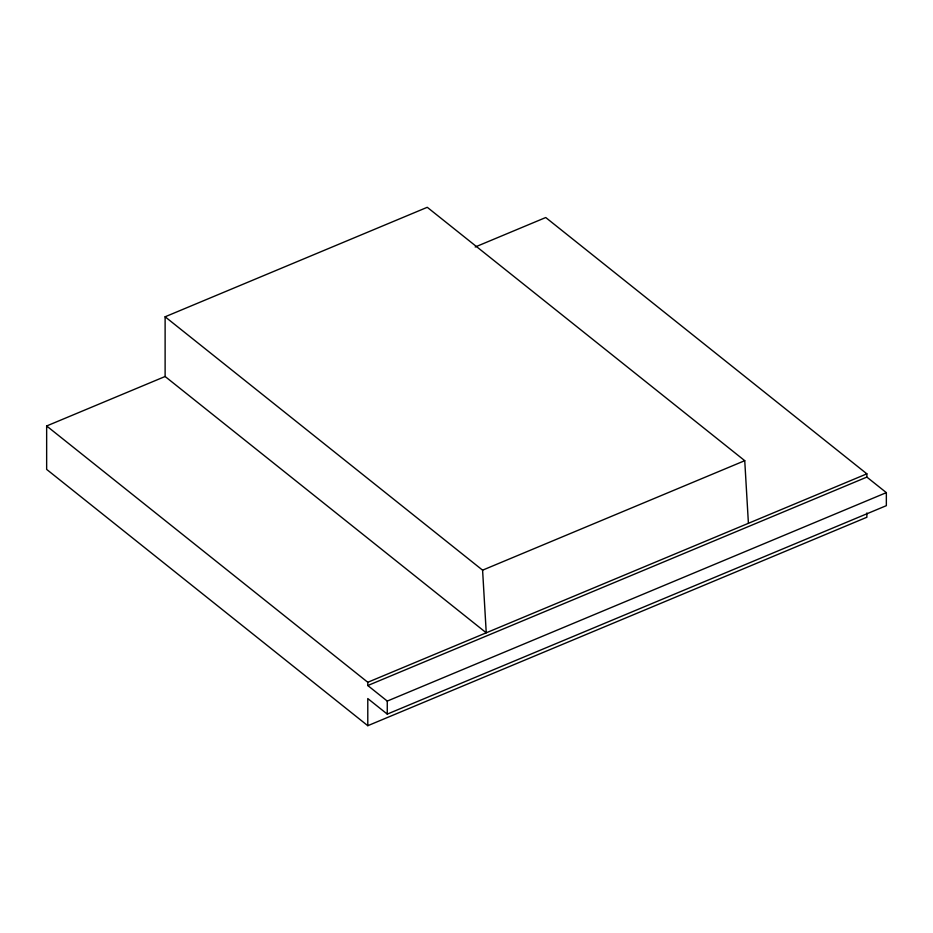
<?xml version="1.0" encoding="UTF-8"?>
<svg xmlns="http://www.w3.org/2000/svg" width="933" height="933" viewBox="0 0 933 933"><rect width="100%" height="100%" fill="white"/><g stroke="black" fill="none" stroke-linecap="round" stroke-linejoin="round"><path stroke-width="1.4" d="M165.118 316.788L482.594 570.168L486.245 632.796L165.118 376.5L165.118 316.788L427.267 207.301L744.744 460.68L748.406 523.308M866.862 512.975L866.862 517.255L367.789 725.699L46.65 469.404L46.65 425.973L165.118 376.5M475.189 247L545.735 217.529L866.862 473.836L866.862 477.09L886.35 492.636L886.35 505.663L387.265 714.107L367.789 698.56L367.789 725.699M482.594 570.168L744.744 460.68M46.65 425.973L367.789 682.28L866.862 473.836M367.789 682.28L367.789 685.533L866.862 477.09M367.789 685.533L387.265 701.08L886.35 492.636M387.265 701.08L387.265 714.107"/></g></svg>
